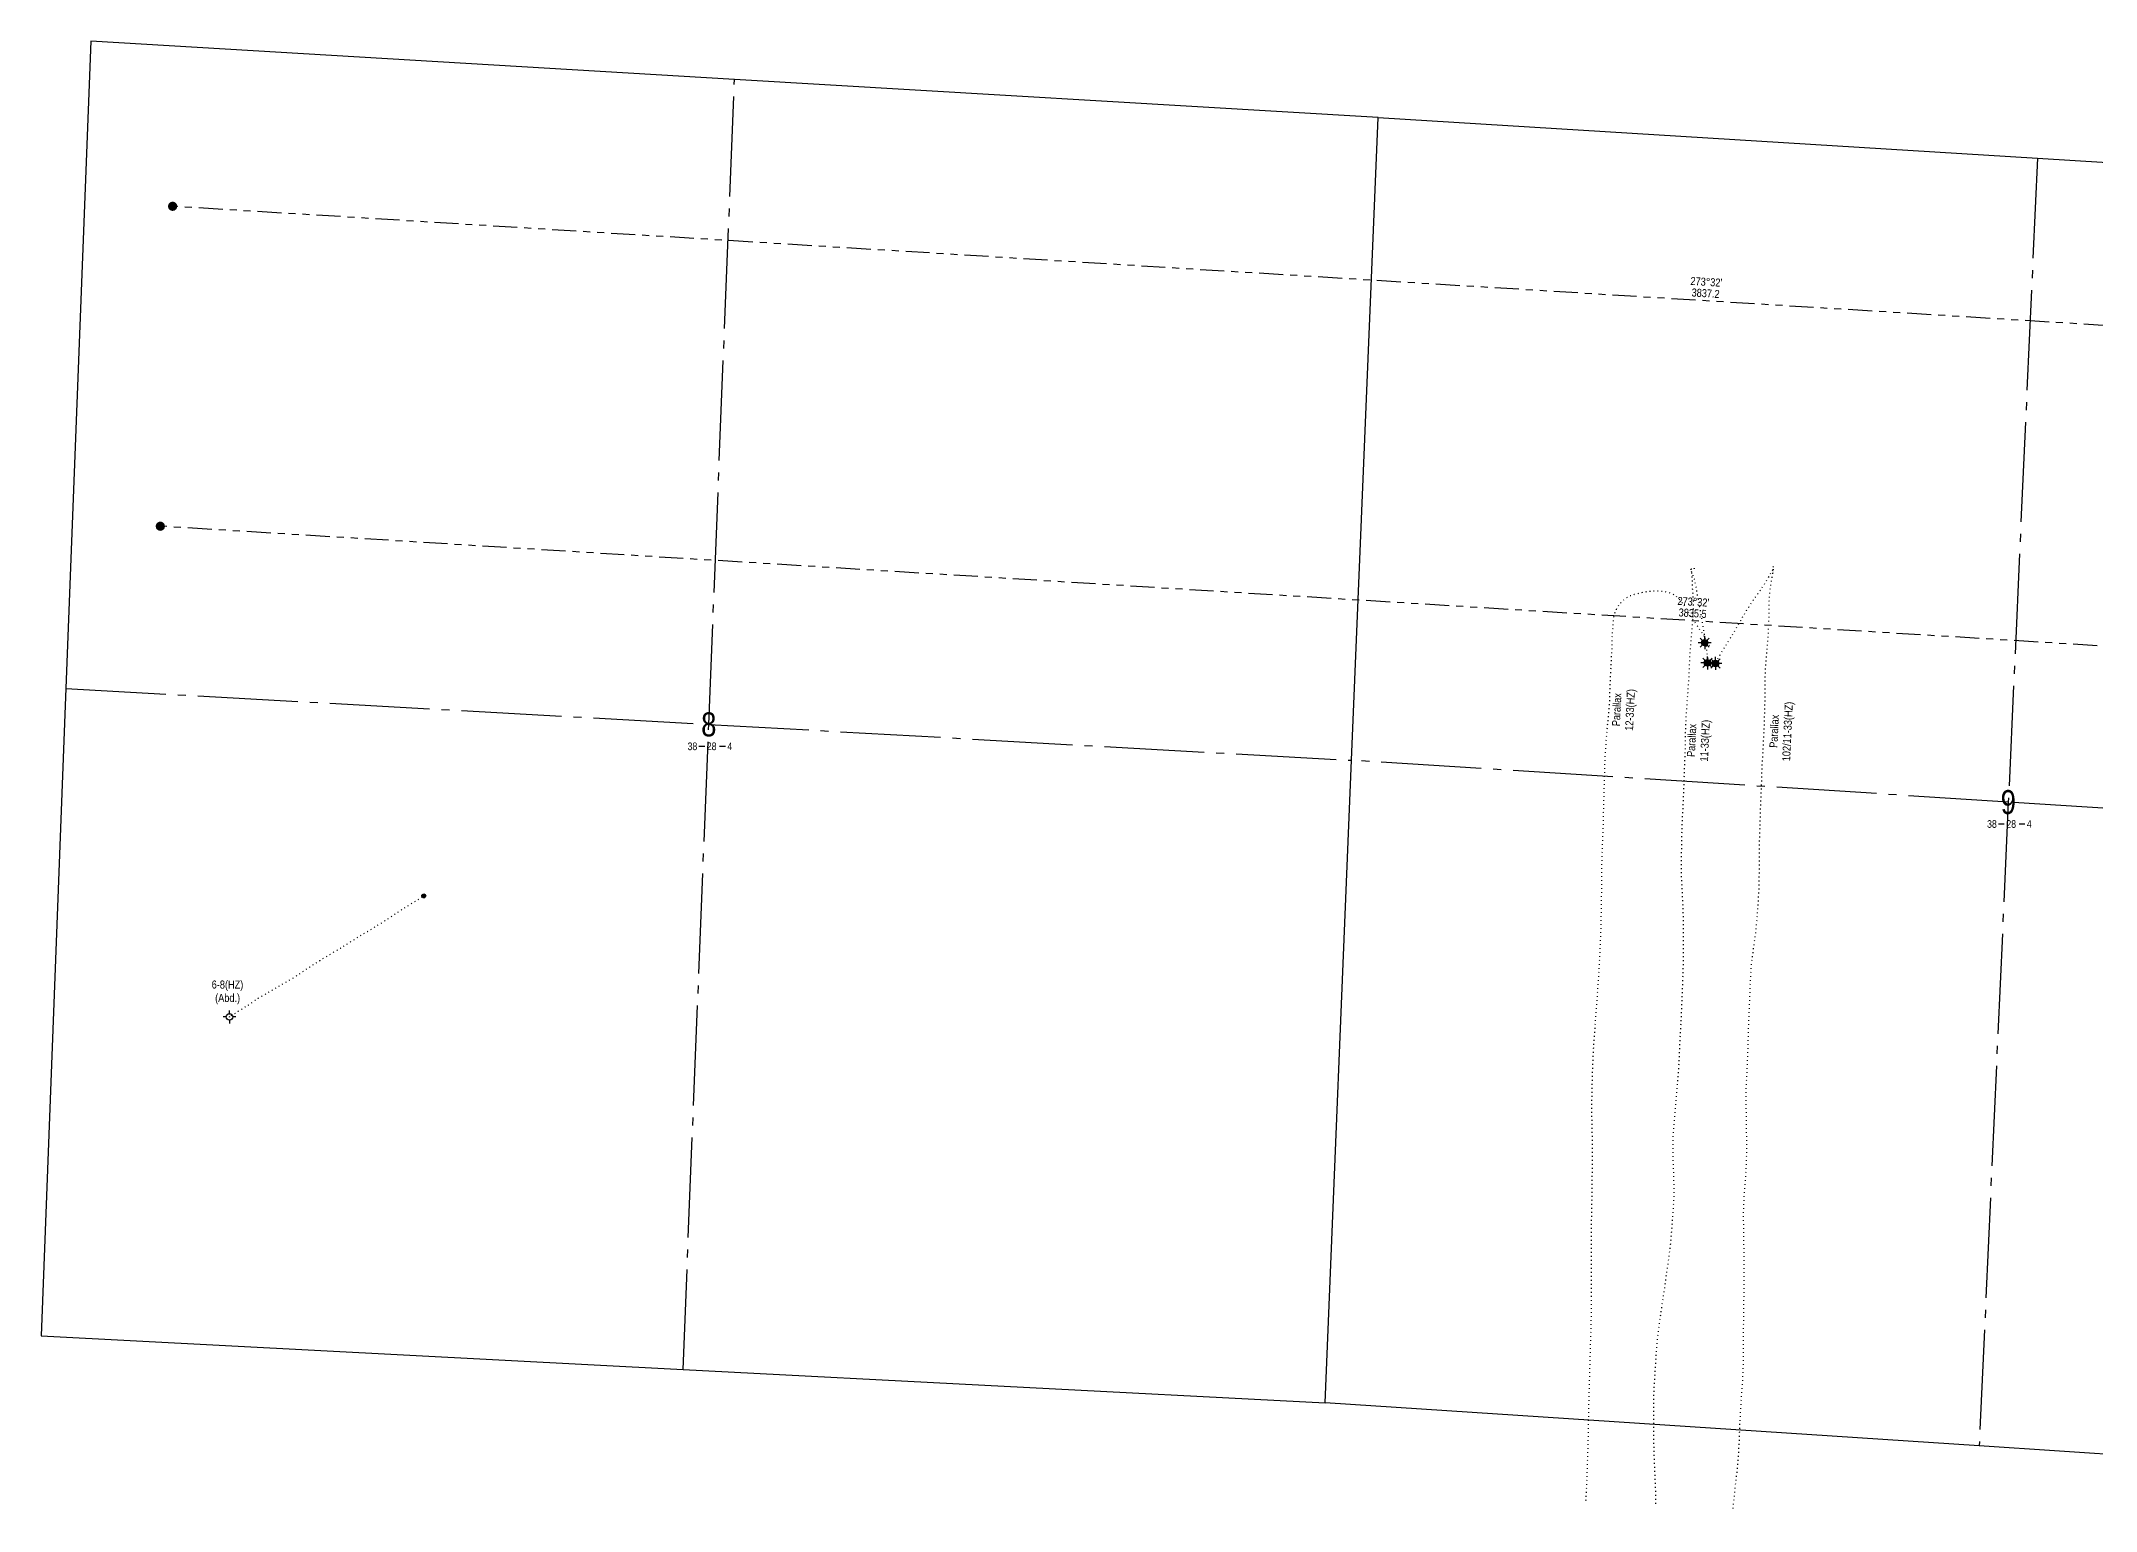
# Model space of a CAD drawing. Extents: x 296548 to 304697, y 5790571 to 5795015.
# Drawn here: x 296548 to 299115, y 5792380 to 5794217 of the extents above; entities that cross this region are included whole.
import ezdxf
from ezdxf.enums import TextEntityAlignment as Align

# ---------------------------------------------------------------- set-up
doc = ezdxf.new("R2010")
doc.units = 0
doc.header["$LTSCALE"] = 5
for name, pattern in [('foc-DOT', [1, 0.2, -0.8]), ('foc-DRILLPATH', [14.75, 6, -1.75, 1.75, -1.75, 1.75, -1.75]), ('foc-QUARTERLINE', [33, 25, -3, 2, -3])]:
    doc.linetypes.add(name, pattern=pattern)
for name, color, linetype in [('10', 1, 'Continuous'), ('9', 3, 'Continuous'), ('AS-DRILL-T', 8, 'Continuous'), ('DETAIL-HZ-Existing', 8, 'foc-DOT'), ('F-WS-S', 8, 'Continuous'), ('L-BD1', 253, 'Continuous'), ('L-MON', 1, 'Continuous'), ('L-SEC', 7, 'Continuous'), ('L-SECLBL', 7, 'Continuous'), ('L-SECQ', 8, 'foc-QUARTERLINE'), ('P-PDRILLPATH', 12, 'foc-DRILLPATH')]:
    doc.layers.add(name, color=color, linetype=linetype)
doc.styles.add('80L', font='ARIALN.TTF', dxfattribs={"height": 10})
doc.styles.add('SIMPLEX', font='ARIALN.TTF')

# ---------------------------------------------------------------- blocks, each defined once
blk = doc.blocks.new('L-SECLBL')
at = {"layer": '9', "color": 7}
for p, q in [((-5.1, -27.8), (-12.3, -27.8)), ((20.7, -27.8), (13.5, -27.8))]:
    blk.add_line(p, q, dxfattribs=at)
at = {"layer": '10', "color": 2, "style": 'SIMPLEX'}
blk.add_attdef('SEC', text='', height=30, dxfattribs=at).set_placement((0, 0), align=Align.MIDDLE)
at = {"layer": '10', "color": 5, "style": '80L'}
blk.add_attdef('TWP', text='', height=9.5, dxfattribs=at).set_placement((-14.4, -27.4), align=Align.MIDDLE_RIGHT)
blk.add_attdef('RGE', text='', height=9.5, dxfattribs=at).set_placement((3.6, -27.4), align=Align.MIDDLE_CENTER)
blk.add_attdef('MER', text='', height=9.5, dxfattribs=at).set_placement((23.2, -27.4), align=Align.MIDDLE_LEFT)
blk = doc.blocks.new('plbh')
at = {"layer": 'L-MON'}
h = blk.add_hatch(color=255, dxfattribs=at)
h.dxf.hatch_style = 1
edge = h.paths.add_edge_path()
edge.add_arc((0, 0), 1.16, 0, 360)
h = blk.add_hatch(color=256, dxfattribs=at)
h.dxf.hatch_style = 1
h.paths.add_polyline_path([(-0.96, 0, 1), (0.96, 0, 1)])
h.paths.add_polyline_path([(0.91, 0, -1), (-0.91, 0, -1)], flags=16)
h.paths.add_polyline_path([(0.45, 0, -1), (-0.45, 0, -1)], flags=0)
h = blk.add_hatch(color=256, dxfattribs=at)
h.dxf.hatch_style = 1
h.paths.add_polyline_path([(-0.45, 0, 1), (0.45, 0, 1)])
h.paths.add_polyline_path([(0.4, 0, -1), (-0.4, 0, -1)], flags=16)
at = {"layer": 'L-MON', "color": 240}
for radius in [0.96, 0.91, 0.45, 0.4]:
    blk.add_circle((0, 0), radius, dxfattribs=at)
blk = doc.blocks.new('BH-Existing')
at = {"layer": 'AS-DRILL-T'}
h = blk.add_hatch(color=256, dxfattribs=at)
h.dxf.hatch_style = 1
edge = h.paths.add_edge_path()
edge.add_arc((0, 0), 0.5, 0, 360)
blk.add_circle((0, 0), 0.5, dxfattribs=at)
blk = doc.blocks.new('GAS')
h = blk.add_hatch(color=255)
h.dxf.hatch_style = 1
edge = h.paths.add_edge_path()
edge.add_arc((0, 0), 0.9, 0, 360)
for p, q in [((-0.81, 0), (-1.62, 0)), ((-0.57, 0.57), (-1.14, 1.14)), ((0, 0.81), (0, 1.62)), ((0.57, 0.57), (1.14, 1.14)), ((1.62, 0), (0.81, 0)), ((-0.57, -0.57), (-1.14, -1.14)), ((0, -0.81), (0, -1.62)), ((1.14, -1.14), (0.57, -0.57))]:
    blk.add_line(p, q)
blk.add_circle((0, 0), 0.8)
blk = doc.blocks.new('GABD')
for p, q in [((-0.81, 0), (-1.62, 0)), ((0, 0.81), (0, 1.62)), ((1.62, 0), (0.81, 0)), ((0, -0.81), (0, -1.62))]:
    blk.add_line(p, q)
blk.add_circle((0, 0), 0.8)

msp = doc.modelspace()

# ---------------------------------------------------------------- linework, layer by layer
at = {"layer": 'DETAIL-HZ-Existing', "flags": 128}
for points in [[(298629.843, 5793439.966), (298629.836, 5793440.056), (298629.743, 5793440.22), (298629.637, 5793440.555), (298629.682, 5793440.943), (298629.716, 5793441.282), (298629.572, 5793441.678), (298629.174, 5793441.985), (298628.748, 5793442.332), (298628.64, 5793442.367), (298628.773, 5793441.951), (298628.79, 5793441.4), (298628.686, 5793440.814), (298628.748, 5793440.361), (298629.264, 5793439.999), (298630.239, 5793439.609), (298631.064, 5793439.235), (298631.209, 5793439.119), (298631.297, 5793439.056), (298631.513, 5793438.947), (298631.732, 5793438.918), (298631.789, 5793439.096), (298631.751, 5793439.157), (298631.554, 5793439.966), (298631.476, 5793440.75), (298631.38, 5793441.575), (298631.09, 5793443.808), (298630.575, 5793446.381), (298629.907, 5793449.161), (298629.372, 5793452.225), (298628.993, 5793455.693), (298628.779, 5793459.285), (298628.521, 5793462.789), (298627.922, 5793466.496), (298627.144, 5793470.491), (298626.316, 5793474.508), (298625.469, 5793478.766), (298624.733, 5793483.29), (298623.956, 5793487.805), (298623.221, 5793492.119), (298622.542, 5793496.34), (298621.812, 5793500.773), (298620.985, 5793505.271), (298620.212, 5793509.636), (298619.412, 5793514.072), (298618.499, 5793518.453), (298617.678, 5793522.85), (298617.005, 5793526.961), (298616.279, 5793530.773), (298615.557, 5793534.416), (298614.907, 5793538.105), (298614.266, 5793541.534), (298613.471, 5793544.639), (298612.604, 5793547.427), (298611.797, 5793549.712), (298611.021, 5793551.545), (298610.315, 5793553.135), (298609.77, 5793554.508), (298609.262, 5793555.78), (298608.812, 5793556.769), (298608.691, 5793557.244), (298609.082, 5793557.499), (298609.451, 5793557.474), (298609.822, 5793557.258), (298609.652, 5793557.015), (298609.595, 5793556.837), (298609.814, 5793556.808), (298610.319, 5793556.678), (298610.704, 5793556.552), (298611.355, 5793556.545), (298611.711, 5793556.931), (298611.839, 5793557.126), (298612.238, 5793557.34), (298612.879, 5793557.854), (298613.221, 5793558.14), (298613.176, 5793557.782), (298613.167, 5793557.302), (298612.734, 5793556.999), (298612.409, 5793556.883), (298612.171, 5793556.682), (298611.963, 5793556.5), (298611.648, 5793556.383), (298611.167, 5793556.373), (298610.677, 5793556.383), (298610.197, 5793556.392), (298609.817, 5793556.388), (298609.473, 5793556.552), (298609.142, 5793556.776), (298609.036, 5793556.87), (298608.998, 5793556.932), (298609.009, 5793556.941), (298609.051, 5793556.759), (298609.16, 5793556.244), (298609.357, 5793555.406), (298609.568, 5793554.216), (298609.849, 5793552.753), (298610.161, 5793551.079), (298610.348, 5793549.29), (298610.458, 5793547.314), (298610.549, 5793545.119), (298610.589, 5793542.675), (298610.576, 5793539.903), (298610.623, 5793536.879), (298610.827, 5793533.528), (298611.148, 5793529.862), (298611.41, 5793525.978), (298611.599, 5793522.277), (298611.812, 5793517.925), (298611.959, 5793513.415), (298611.964, 5793508.621), (298611.362, 5793497.796), (298610.895, 5793491.97), (298610.5, 5793486.212), (298610.111, 5793480.593), (298609.646, 5793474.827), (298609.159, 5793469.032), (298608.641, 5793463.188), (298608.109, 5793457.255), (298607.654, 5793451.008), (298607.358, 5793444.735), (298607.122, 5793438.199), (298606.812, 5793431.567), (298606.519, 5793424.623), (298606.133, 5793417.382), (298605.637, 5793410.117), (298605.111, 5793402.602), (298604.457, 5793394.922), (298603.824, 5793386.981), (298603.322, 5793378.855), (298602.838, 5793370.408), (298602.409, 5793361.838), (298602.168, 5793352.991), (298602.036, 5793343.848), (298601.837, 5793334.549), (298601.517, 5793325.214), (298601.356, 5793321.037), (298601.131, 5793315.762), (298600.757, 5793306.319), (298600.215, 5793287.145), (298599.463, 5793267.96), (298598.44, 5793248.986), (298597.614, 5793229.704), (298597.272, 5793210.512), (298597.005, 5793191.417), (298597.097, 5793172.317), (298598.107, 5793153.15), (298599.023, 5793133.877), (298599.466, 5793114.783), (298599.588, 5793095.682), (298599.523, 5793076.389), (298599.185, 5793057.297), (298598.484, 5793038.61), (298597.709, 5793019.125), (298596.976, 5793000.139), (298595.988, 5792981.064), (298594.911, 5792961.992), (298594.133, 5792942.908), (298593.016, 5792923.847), (298591.388, 5792904.528), (298589.756, 5792885.618), (298587.921, 5792866.607), (298586.596, 5792847.355), (298586.422, 5792828.366), (298586.991, 5792809.167), (298587.662, 5792789.784), (298587.627, 5792770.49), (298586.471, 5792751.221), (298584.987, 5792731.985), (298583.39, 5792712.954), (298580.967, 5792694.017), (298578.231, 5792675.013), (298575.642, 5792656.183), (298572.783, 5792637.103), (298569.981, 5792618.212), (298567.508, 5792599.267), (298565.708, 5792580.154), (298564.571, 5792561.095), (298563.324, 5792542.04), (298562.376, 5792522.963), (298562.223, 5792503.963), (298562.374, 5792475.263), (298562.508, 5792465.77), (298563.083, 5792446.48), (298563.844, 5792427.093), (298564.653, 5792407.904), (298565.11, 5792388.92), (298565.126, 5792386.466)], [(298639.86, 5793439.223), (298639.622, 5793439.283), (298639.258, 5793439.428), (298639.003, 5793439.549), (298638.679, 5793439.722), (298638.14, 5793439.994), (298637.567, 5793440.168), (298637.137, 5793440.195), (298637.224, 5793440.111), (298637.819, 5793439.967), (298638.583, 5793439.315), (298639.023, 5793438.567), (298639.617, 5793438.172), (298640.312, 5793438.274), (298640.495, 5793438.587), (298640.11, 5793438.973), (298639.847, 5793439.134), (298639.758, 5793439.168), (298639.738, 5793439.178), (298639.672, 5793439.261), (298639.638, 5793439.413), (298639.699, 5793439.68), (298639.72, 5793439.719), (298640.036, 5793440.337), (298640.544, 5793441.267), (298641.18, 5793442.392), (298641.288, 5793442.578), (298642.317, 5793444.248), (298643.612, 5793446.326), (298645.036, 5793448.841), (298646.607, 5793451.769), (298648.418, 5793454.968), (298650.566, 5793458.313), (298652.789, 5793461.766), (298655.101, 5793465.465), (298657.561, 5793469.348), (298659.97, 5793473.203), (298662.323, 5793477.15), (298664.693, 5793481.287), (298666.971, 5793485.348), (298669.152, 5793489.252), (298671.348, 5793493.046), (298673.626, 5793496.886), (298676.106, 5793500.999), (298678.766, 5793505.384), (298681.329, 5793509.583), (298683.8, 5793513.476), (298686.455, 5793517.481), (298689.364, 5793521.556), (298691.929, 5793525.064), (298692.225, 5793525.473), (298694.788, 5793529.161), (298697.359, 5793533.06), (298699.908, 5793536.909), (298702.263, 5793540.436), (298704.306, 5793543.666), (298706.034, 5793546.518), (298707.464, 5793548.942), (298708.621, 5793551.056), (298709.618, 5793552.927), (298710.443, 5793554.505), (298711.15, 5793555.897), (298711.617, 5793557.049), (298711.875, 5793557.98), (298712.017, 5793558.754), (298712.037, 5793559.254), (298711.995, 5793559.696), (298711.904, 5793560.15), (298711.961, 5793560.338), (298711.863, 5793560.142), (298711.56, 5793559.574), (298711.124, 5793558.931), (298710.689, 5793558.328), (298710.576, 5793558.033), (298710.459, 5793557.367), (298710.539, 5793556.633), (298710.958, 5793555.845), (298711.602, 5793555.449), (298711.912, 5793555.436), (298712.374, 5793555.717), (298712.539, 5793556.101), (298712.608, 5793556.809), (298712.414, 5793557.437), (298712.259, 5793557.804), (298712.181, 5793557.877), (298712.094, 5793557.951), (298712.186, 5793557.987), (298712.248, 5793558.034), (298712.269, 5793558.054), (298712.267, 5793558.014), (298712.256, 5793557.994), (298712.177, 5793557.757), (298712.059, 5793557.321), (298711.931, 5793556.646), (298711.823, 5793555.72), (298711.713, 5793554.493), (298711.514, 5793553.04), (298711.229, 5793551.46), (298710.889, 5793549.743), (298710.511, 5793547.837), (298710.115, 5793545.731), (298709.797, 5793544.073), (298709.166, 5793540.856), (298708.641, 5793537.804), (298708.158, 5793534.301), (298707.715, 5793530.296), (298707.313, 5793526.079), (298706.959, 5793521.57), (298706.692, 5793516.736), (298706.538, 5793511.488), (298706.481, 5793505.906), (298706.426, 5793500.143), (298706.261, 5793494.375), (298706.027, 5793488.39), (298705.78, 5793482.335), (298705.423, 5793476.014), (298705.017, 5793469.495), (298704.585, 5793462.838), (298704.035, 5793455.954), (298703.336, 5793448.887), (298702.684, 5793441.487), (298702.127, 5793433.944), (298701.677, 5793426.105), (298701.419, 5793417.809), (298701.339, 5793409.465), (298701.357, 5793400.807), (298701.344, 5793392.141), (298701.191, 5793383.23), (298700.926, 5793374.273), (298700.622, 5793365.338), (298700.261, 5793356.485), (298699.837, 5793347.545), (298699.35, 5793338.307), (298698.874, 5793329.079), (298698.333, 5793319.733), (298697.803, 5793310.417), (298697.482, 5793301.293), (298697.229, 5793291.905), (298696.864, 5793282.452), (298696.474, 5793274.111), (298696.42, 5793273.033), (298695.998, 5793263.652), (298695.72, 5793254.125), (298695.129, 5793234.974), (298695.117, 5793234.674), (298694.508, 5793215.793), (298694.281, 5793196.716), (298694.229, 5793177.512), (298693.877, 5793158.321), (298692.941, 5793139.043), (298691.529, 5793120.095), (298689.497, 5793100.702), (298686.871, 5793081.683), (298684.4, 5793062.547), (298683.153, 5793043.492), (298682.441, 5793024.306), (298681.649, 5793005.122), (298680.945, 5792986.135), (298680.327, 5792967.044), (298679.816, 5792947.859), (298678.998, 5792928.777), (298677.913, 5792909.505), (298677.761, 5792890.315), (298678.15, 5792871.113), (298678.388, 5792851.917), (298678.571, 5792832.824), (298678.203, 5792813.723), (298677.028, 5792794.465), (298675.417, 5792775.335), (298674.568, 5792755.954), (298674.65, 5792736.854), (298674.948, 5792717.656), (298675.211, 5792698.56), (298675.323, 5792679.459), (298675.238, 5792660.167), (298675.014, 5792641.16), (298674.766, 5792622.064), (298674.5, 5792602.779), (298674.273, 5792583.683), (298674.297, 5792564.386), (298673.651, 5792545.096), (298672.284, 5792526.046), (298670.933, 5792506.895), (298669.97, 5792487.919), (298669.318, 5792468.739), (298668.287, 5792449.565), (298666.597, 5792430.438), (298664.412, 5792411.461), (298662.449, 5792392.766), (298661.182, 5792380.314)], [(298626.359, 5793465.167), (298626.257, 5793465.121), (298626.063, 5793465.029), (298625.786, 5793464.86), (298625.345, 5793464.368), (298624.808, 5793463.699), (298624.237, 5793462.962), (298624.11, 5793462.537), (298624.569, 5793462.768), (298625.417, 5793463.424), (298626.512, 5793464.02), (298627.456, 5793464.352), (298627.826, 5793464.347), (298627.8, 5793464.188), (298627.724, 5793464.031), (298627.624, 5793463.794), (298627.439, 5793463.432), (298627.321, 5793463.236), (298627.246, 5793463.109), (298626.817, 5793462.406), (298626.11, 5793462.025), (298625.648, 5793462.464), (298625.714, 5793463.352), (298625.678, 5793464.194), (298625.453, 5793465.044), (298625.244, 5793465.813), (298624.698, 5793466.406), (298625.128, 5793466.639), (298626.404, 5793466.536), (298627.166, 5793466.305), (298627.305, 5793466.54), (298627.333, 5793466.969), (298627.24, 5793467.643), (298626.978, 5793468.565), (298626.318, 5793470.794), (298625.577, 5793472.996), (298624.566, 5793474.958), (298623.486, 5793476.714), (298622.526, 5793478.184), (298621.686, 5793479.449), (298620.872, 5793480.834), (298619.666, 5793482.664), (298618.163, 5793484.847), (298616.776, 5793486.915), (298615.303, 5793489.067), (298613.682, 5793491.305), (298611.954, 5793493.577), (298609.978, 5793496.43), (298607.887, 5793499.888), (298605.953, 5793503.26), (298604.1, 5793506.408), (298601.992, 5793509.696), (298599.489, 5793513.361), (298596.898, 5793516.84), (298593.969, 5793520.112), (298590.425, 5793523.269), (298586.361, 5793525.966), (298581.988, 5793527.686), (298577.212, 5793528.631), (298572.23, 5793529.174), (298567.448, 5793529.459), (298563.068, 5793529.558), (298558.969, 5793529.405), (298555.117, 5793528.961), (298551.105, 5793528.254), (298547.036, 5793527.369), (298542.772, 5793526.392), (298538.273, 5793525.274), (298533.954, 5793523.899), (298529.779, 5793521.917), (298525.761, 5793519.088), (298522.098, 5793515.645), (298519.037, 5793511.996), (298517.899, 5793510.361), (298515.67, 5793506.509), (298513.965, 5793502.725), (298512.752, 5793499.242), (298512.051, 5793495.797), (298511.81, 5793492.344), (298511.823, 5793489.211), (298511.732, 5793486.012), (298511.32, 5793482.276), (298510.866, 5793478.021), (298510.557, 5793473.37), (298510.365, 5793468.674), (298510.261, 5793464.164), (298510.245, 5793462.033), (298510.233, 5793459.791), (298510.188, 5793457.441), (298510.082, 5793454.854), (298509.89, 5793452.099), (298509.639, 5793449.137), (298509.456, 5793445.862), (298509.351, 5793442.303), (298509.175, 5793438.477), (298508.963, 5793434.512), (298508.768, 5793430.227), (298508.54, 5793425.612), (298508.062, 5793415.853), (298507.846, 5793410.798), (298507.674, 5793405.841), (298507.567, 5793401.242), (298507.417, 5793396.584), (298507.221, 5793391.778), (298506.922, 5793386.876), (298506.454, 5793381.551), (298505.951, 5793375.836), (298505.404, 5793369.773), (298504.809, 5793363.533), (298504.2, 5793356.932), (298503.594, 5793349.921), (298503.011, 5793342.498), (298502.461, 5793334.904), (298501.945, 5793326.909), (298501.493, 5793318.52), (298501.197, 5793310.025), (298501.022, 5793301.295), (298500.797, 5793292.337), (298500.513, 5793283.171), (298500.194, 5793273.866), (298499.939, 5793264.659), (298499.742, 5793255.169), (298499.708, 5793253.089), (298499.58, 5793245.788), (298498.972, 5793226.697), (298498.215, 5793207.632), (298497.541, 5793188.643), (298497.258, 5793169.649), (298497.222, 5793150.355), (298496.922, 5793130.951), (298496.51, 5793111.762), (298496.417, 5793107.762), (298495.868, 5793092.572), (298495.03, 5793073.49), (298494.001, 5793054.616), (298492.72, 5793035.463), (298491.365, 5793016.212), (298489.954, 5792997.064), (298488.547, 5792978.015), (298487.242, 5792958.762), (298486.242, 5792939.387), (298485.644, 5792920.295), (298485.196, 5792901.198), (298485.014, 5792881.999), (298485.227, 5792862.905), (298485.68, 5792843.811), (298485.864, 5792824.517), (298485.582, 5792805.313), (298485.356, 5792786.016), (298485.118, 5792766.919), (298484.748, 5792747.519), (298484.514, 5792728.522), (298484.492, 5792709.327), (298484.494, 5792690.221), (298484.529, 5792671.925), (298484.573, 5792651.626), (298484.525, 5792632.522), (298484.191, 5792613.53), (298483.633, 5792594.437), (298483.055, 5792575.345), (298482.447, 5792556.254), (298481.967, 5792536.857), (298481.381, 5792517.575), (298481.019, 5792498.374), (298480.767, 5792479.178), (298480.289, 5792460.082), (298479.628, 5792440.903), (298479.012, 5792421.612), (298478.226, 5792402.328), (298477.513, 5792392.077)], [(298626.359, 5793465.167), (298626.257, 5793465.121), (298626.063, 5793465.029), (298625.786, 5793464.86), (298625.345, 5793464.368), (298624.808, 5793463.699), (298624.237, 5793462.962), (298624.11, 5793462.537), (298624.569, 5793462.768), (298625.417, 5793463.424), (298626.512, 5793464.02), (298627.456, 5793464.352), (298627.826, 5793464.347), (298627.8, 5793464.188), (298627.724, 5793464.031), (298627.624, 5793463.794), (298627.439, 5793463.432), (298627.321, 5793463.236), (298627.246, 5793463.109), (298626.817, 5793462.406), (298626.11, 5793462.025), (298625.648, 5793462.464), (298625.714, 5793463.352), (298625.678, 5793464.194), (298625.453, 5793465.044), (298625.244, 5793465.813), (298624.698, 5793466.406), (298625.128, 5793466.639), (298626.404, 5793466.536), (298627.166, 5793466.305), (298627.889, 5793466.136), (298628.358, 5793465.846), (298628.517, 5793465.329), (298628.603, 5793464.976), (298628.917, 5793464.833), (298629.218, 5793464.841), (298629.449, 5793464.871), (298629.845, 5793464.515), (298630.434, 5793463.99), (298631.11, 5793463.372), (298631.604, 5793462.732), (298632.118, 5793462.09), (298632.338, 5793461.841), (298632.132, 5793461.939), (298631.635, 5793462.02), (298630.949, 5793462.138), (298630.661, 5793462.19), (298630.231, 5793462.197), (298630.171, 5793462.209), (298629.813, 5793462.264), (298629.604, 5793462.283), (298629.17, 5793462.45), (298628.748, 5793462.658), (298628.395, 5793462.822), (298628.283, 5793463.037), (298628.315, 5793463.316), (298628.389, 5793463.653), (298628.491, 5793463.949), (298628.443, 5793464.251), (298628.308, 5793464.627), (298628.303, 5793464.988), (298628.344, 5793465.256), (298628.371, 5793465.435), (298628.407, 5793465.574)], [(296783.148, 5792997.552), (296783.168, 5792997.551), (296783.044, 5792997.466), (296783, 5792997.608), (296783.482, 5792997.899), (296783.743, 5792997.918), (296783.527, 5792997.767), (296783.044, 5792997.716), (296782.838, 5792997.805), (296782.944, 5792997.951), (296782.996, 5792997.999), (296783.325, 5792998.215), (296783.889, 5792998.532), (296784.635, 5792998.912), (296786.342, 5792999.773), (296787.313, 5793000.273), (296788.398, 5793000.849), (296789.487, 5793001.545), (296790.602, 5793002.37), (296791.736, 5793003.184), (296792.837, 5793003.899), (296793.945, 5793004.574), (296795.054, 5793005.239), (296796.182, 5793005.903), (296797.352, 5793006.616), (296798.555, 5793007.387), (296799.8, 5793008.227), (296801.137, 5793009.103), (296802.544, 5793009.966), (296804.051, 5793010.834), (296805.62, 5793011.761), (296807.171, 5793012.708), (296808.712, 5793013.685), (296810.276, 5793014.722), (296811.814, 5793015.85), (296813.375, 5793017.077), (296815.129, 5793018.336), (296817.081, 5793019.576), (296819.124, 5793020.824), (296821.278, 5793022.096), (296823.564, 5793023.403), (296825.994, 5793024.805), (296828.507, 5793026.293), (296831.103, 5793027.857), (296833.832, 5793029.477), (296836.623, 5793031.133), (296839.373, 5793032.782), (296842.102, 5793034.411), (296844.873, 5793036.088), (296847.684, 5793037.764), (296850.513, 5793039.38), (296856.331, 5793042.613), (296862.167, 5793046.046), (296867.778, 5793049.599), (296873.149, 5793053.181), (296878.453, 5793056.806), (296883.74, 5793060.282), (296886.35, 5793061.926), (296888.928, 5793063.532), (296891.445, 5793065.109), (296893.911, 5793066.67), (296896.459, 5793068.266), (296899.077, 5793069.87), (296901.755, 5793071.471), (296904.525, 5793073.129), (296907.369, 5793074.863), (296910.358, 5793076.722), (296913.181, 5793078.448), (296916.032, 5793080.122), (296918.863, 5793081.777), (296921.654, 5793083.454), (296924.559, 5793085.216), (296927.166, 5793086.79), (296929.948, 5793088.497), (296932.743, 5793090.264), (296938.205, 5793093.843), (296943.706, 5793097.409), (296949.486, 5793100.935), (296955.384, 5793104.416), (296961.096, 5793107.754), (296966.677, 5793111.077), (296972.254, 5793114.531), (296977.813, 5793118.056), (296983.447, 5793121.687), (296989.018, 5793125.481), (296994.729, 5793129.28), (297018.181, 5793143.949), (297025.968, 5793148.813)]]:
    msp.add_lwpolyline(points, dxfattribs=at)
at = {"layer": 'L-SEC'}
for p, q in [((296609.926, 5794216.898), (296578.853, 5793408.251)), ((297414.144, 5794169.111), (296609.926, 5794216.898)), ((298218.367, 5794121.323), (297414.144, 5794169.111)), ((298185.172, 5793318.296), (298218.367, 5794121.323)), ((298185.172, 5793318.296), (298218.367, 5794121.323)), ((298218.367, 5794121.323), (299042.098, 5794070.545)), ((299042.098, 5794070.545), (299835.345, 5794021.855)), ((296578.853, 5793408.251), (296547.764, 5792599.183)), ((298151.978, 5792515.268), (298185.172, 5793318.296)), ((298151.978, 5792515.268), (298185.172, 5793318.296)), ((296547.764, 5792599.183), (296547.753, 5792598.908)), ((296547.753, 5792598.908), (297349.866, 5792557.088)), ((297349.866, 5792557.088), (298151.978, 5792515.268)), ((298969.35, 5792461.432), (298151.978, 5792515.268)), ((299766.643, 5792409.039), (298969.35, 5792461.432))]:
    msp.add_line(p, q, dxfattribs=at)
at = {"layer": 'L-SECQ'}
for p, q in [((299042.098, 5794070.545), (299005.727, 5793266.049)), ((296578.84, 5793407.903), (297382.005, 5793363.1)), ((297382.005, 5793363.1), (298185.172, 5793318.296)), ((299005.727, 5793266.049), (298185.172, 5793318.296)), ((299005.727, 5793266.049), (298969.35, 5792461.432)), ((299795.822, 5793215.742), (299005.727, 5793266.049))]:
    msp.add_line(p, q, dxfattribs=at)
at = {"layer": 'L-SECQ', "flags": 128}
for points in [[(297382.005, 5793363.1), (297414.144, 5794169.111)], [(297349.866, 5792557.088), (297382.005, 5793363.1)]]:
    msp.add_lwpolyline(points, dxfattribs=at)
at = {"layer": 'P-PDRILLPATH', "flags": 128}
for points in [[(300762.458, 5792854.66), (300541.829, 5793774.222), (296712.07, 5794010.484)], [(300762.065, 5792844.668), (300524.732, 5793374.491), (296696.709, 5793610.71)]]:
    msp.add_lwpolyline(points, dxfattribs=at)

# ---------------------------------------------------------------- block references
at = {"layer": 'AS-DRILL-T', "color": 1, "xscale": 4.999999999999984, "yscale": 4.999999999999984, "zscale": 4.999999999999984}
for name, p in [('BH-Existing', (297025.956, 5793148.848)), ('GABD', (296783.148, 5792997.552))]:
    msp.add_blockref(name, p, dxfattribs=at)
at = {"layer": 'F-WS-S', "xscale": 4.999999999999984, "yscale": 4.999999999999984, "zscale": 4.999999999999984}
for p in [(298626.359, 5793465.167), (298629.843, 5793439.966), (298639.86, 5793439.223)]:
    msp.add_blockref('GAS', p, dxfattribs=at)
at = {"layer": 'L-MON', "xscale": 4.999775649999985, "yscale": 4.999775649999985, "zscale": 4.999775649999985}
for p in [(296712.07, 5794010.484), (296696.709, 5793610.71)]:
    msp.add_blockref('plbh', p, dxfattribs=at)
at = {"layer": 'L-SECLBL', "xscale": 0.99995513, "yscale": 0.99995513, "zscale": 0.99995513}
for p, values in [((297382.005, 5793363.1), {'SEC': '8', 'TWP': '38', 'RGE': '28', 'MER': '4'}), ((299005.727, 5793266.049), {'SEC': '9', 'TWP': '38', 'RGE': '28', 'MER': '4'})]:
    msp.add_blockref('L-SECLBL', p, dxfattribs=at).add_auto_attribs(values)

# ---------------------------------------------------------------- texts
at = {"layer": 'F-WS-S', "char_height": 10.00045, "attachment_point": 1, "rotation": 87.282398, "style": '80L'}
for s, width, insert in [('\\pi5.5857;Parallax\\P\\pi0.66395;12-33(HZ)', 51.59618, (298510.121, 5793355.498)), ('\\pi16.736;Parallax\\P\\pi0.66395;102/11-33(HZ)', 73.89595, (298706.359, 5793317.375)), ('\\pi5.5857;Parallax\\P\\pi0.66395;11-33(HZ)', 51.59618, (298603.769, 5793317.087))]:
    msp.add_mtext_dynamic_manual_height_columns(s, width=width, gutter_width=50, heights=[0], dxfattribs=dict(at, insert=insert))
at = {"layer": 'F-WS-S', "insert": (296754.292, 5793043.013), "char_height": 10.00045, "attachment_point": 1, "style": '80L'}
msp.add_mtext_dynamic_manual_height_columns('\\pi6.626;6-8(HZ)\\P\\pi10.893;(Abd.)', width=51.59618, gutter_width=50, heights=[0], dxfattribs=at)
at = {"layer": 'L-BD1', "color": 5, "style": '80L'}
for s, rotation, p in [("273°32'", 356.469831, (298628.412, 5793916.057)), ('3837.2', 356.469831, (298627.534, 5793901.835)), ("273°32'", 356.468881, (298612.183, 5793516.304)), ('3835.5', 356.468881, (298611.306, 5793502.082))]:
    msp.add_text(s, height=9.9996, rotation=rotation, dxfattribs=at).set_placement(p, align=Align.MIDDLE_CENTER)

doc.saveas('drawing.dxf')
